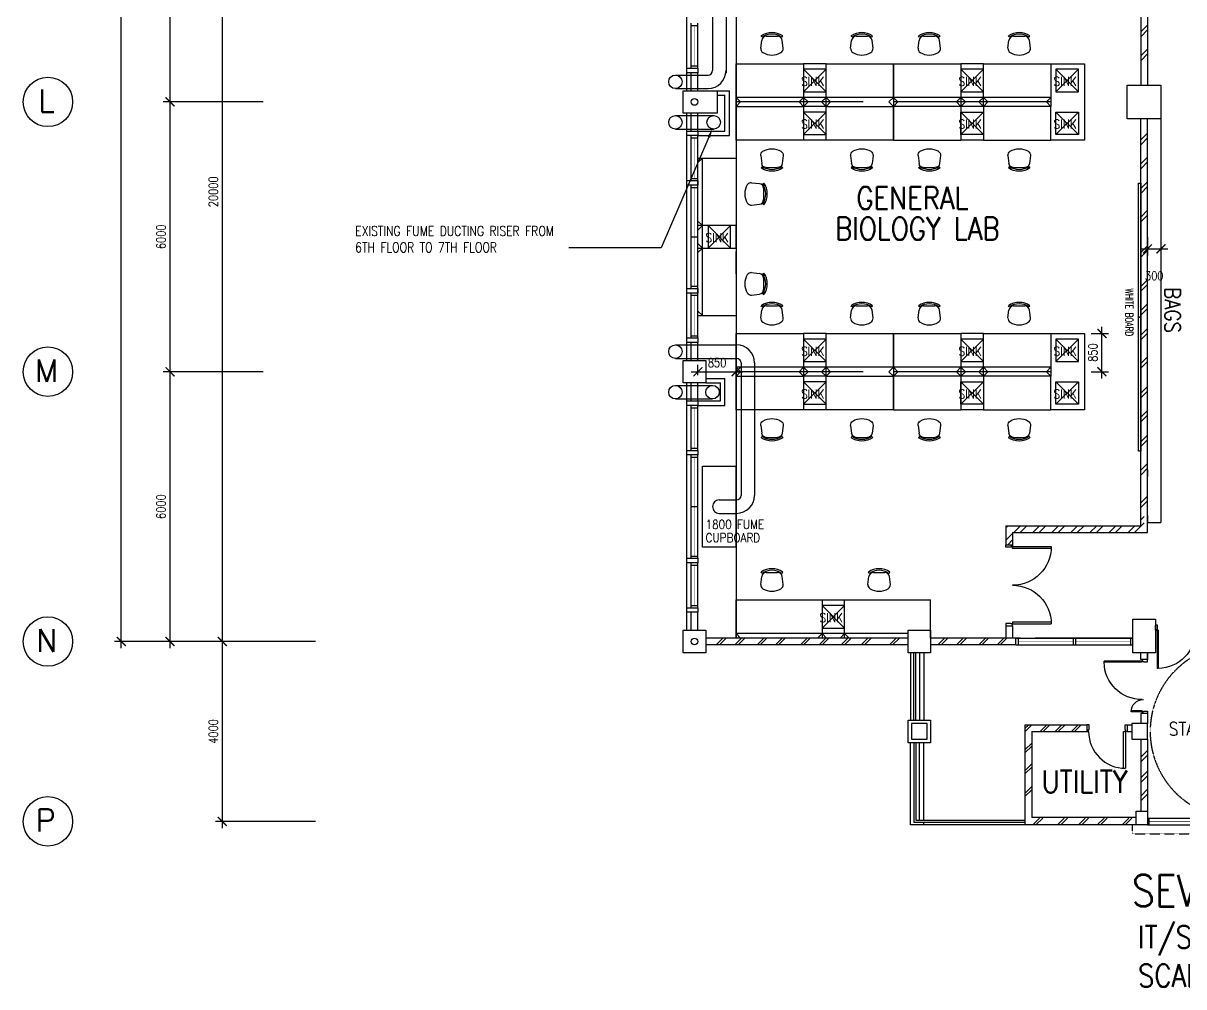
# Model space of a CAD drawing. Extents: x 2687779 to 2997471, y -863049 to -631414.
# Drawn here: x 2794089 to 2819904, y -701286 to -679858 of the extents above; entities that cross this region are included whole.
import ezdxf

# ---------------------------------------------------------------- set-up
doc = ezdxf.new("R2010")
doc.units = 0
doc.header["$LTSCALE"] = 10
doc.header["$MEASUREMENT"] = 0
doc.header["$PDMODE"] = 34
doc.linetypes.add('HIDDEN', pattern=[0.375, 0.25, -0.125])
doc.layers.get('0').update_dxf_attribs({"linetype": 'CONTINUOUS'})
doc.layers.get('DEFPOINTS').update_dxf_attribs({"linetype": 'CONTINUOUS'})
for name, color, linetype in [('BO', 7, 'CONTINUOUS'), ('COL', 3, 'CONTINUOUS'), ('DIM', 7, 'CONTINUOUS'), ('DR', 7, 'CONTINUOUS'), ('extension', 1, 'CONTINUOUS'), ('FURN', 1, 'CONTINUOUS'), ('GRID-T', 7, 'CONTINUOUS'), ('H', 1, 'CONTINUOUS'), ('hatch', 7, 'CONTINUOUS'), ('LINE', 7, 'CONTINUOUS'), ('partition', 7, 'CONTINUOUS'), ('rail', 1, 'CONTINUOUS'), ('RISERFUME', 1, 'CONTINUOUS'), ('RWDP', 145, 'CONTINUOUS'), ('stair', 7, 'CONTINUOUS'), ('T50', 3, 'CONTINUOUS'), ('WALL', 2, 'CONTINUOUS'), ('WIN', 5, 'CONTINUOUS')]:
    doc.layers.add(name, color=color, linetype=linetype)
doc.styles.add('DIMTEXT', font='romans.shx', dxfattribs={"width": 0.8, "height": 400})
doc.styles.add('ROMANS', font='romans.shx', dxfattribs={"width": 0.8, "height": 100})
doc.styles.get("Standard").update_dxf_attribs({"font": 'ROMANS.SHX'})
doc.dimstyles.new('STANDARD$0', dxfattribs={"dimscale": 0, "dimtxt": 8, "dimasz": 6, "dimexe": 1, "dimexo": 1, "dimgap": 3, "dimtad": 1, "dimdec": 0, "dimlfac": -1, "dimrnd": 1, "dimzin": 0, "dimdsep": 46, "dimtxsty": 'Standard', "dimcen": 0, "dimclrd": 5, "dimclre": 250, "dimadec": 0, "dimazin": 0, "dimtfac": 1, "dimtdec": 4, "dimtofl": 0, "dimtmove": 0, "dimatfit": 3, "dimfxl": 1, "dimtolj": 1, "dimtzin": 0, "dimarcsym": 0})

# ---------------------------------------------------------------- blocks, each defined once
blk = doc.blocks.new('_ARCHTICK')
at = {"color": 0, "linetype": 'ByBlock', "const_width": 0.15}
blk.add_lwpolyline([(-0.5, -0.5), (0.5, 0.5)], dxfattribs=at)
blk = doc.blocks.new('*D438')
at = {"layer": 'DEFPOINTS', "color": 0, "transparency": 16777216}
for p in [(2799578, -675608), (2797354, -681608), (2799578, -681608)]:
    blk.add_point(p, dxfattribs=at)
at = {"layer": 'DIM', "color": 7, "lineweight": -2, "transparency": 16777216}
for p, q in [((2797354, -675458), (2797354, -681758)), ((2799428, -675608), (2797204, -675608)), ((2799428, -681608), (2797204, -681608))]:
    blk.add_line(p, q, dxfattribs=at)
at = {"layer": 'DIM', "color": 7, "lineweight": -2, "transparency": 16777216, "xscale": 200, "yscale": 200, "zscale": 200}
for p, rotation in [((2797354, -675608), 90), ((2797354, -681608), 270)]:
    blk.add_blockref('_ARCHTICK', p, dxfattribs=dict(at, rotation=rotation))
at = {"layer": 'DIM', "color": 7, "transparency": 16777216, "insert": (2797154, -678608), "char_height": 200, "attachment_point": 5, "rotation": 90, "style": 'ROMANS'}
blk.add_mtext('\\A1;6000', dxfattribs=at)
blk = doc.blocks.new('*D439')
at = {"layer": 'DEFPOINTS', "color": 0, "transparency": 16777216}
for p in [(2799578, -681608), (2797354, -687608), (2799578, -687608)]:
    blk.add_point(p, dxfattribs=at)
at = {"layer": 'DIM', "color": 7, "lineweight": -2, "transparency": 16777216}
for p, q in [((2797354, -681458), (2797354, -687758)), ((2799428, -681608), (2797204, -681608)), ((2799428, -687608), (2797204, -687608))]:
    blk.add_line(p, q, dxfattribs=at)
at = {"layer": 'DIM', "color": 7, "lineweight": -2, "transparency": 16777216, "xscale": 200, "yscale": 200, "zscale": 200}
for p, rotation in [((2797354, -681608), 90), ((2797354, -687608), 270)]:
    blk.add_blockref('_ARCHTICK', p, dxfattribs=dict(at, rotation=rotation))
at = {"layer": 'DIM', "color": 7, "transparency": 16777216, "insert": (2797154, -684608), "char_height": 200, "attachment_point": 5, "rotation": 90, "style": 'ROMANS'}
blk.add_mtext('\\A1;6000', dxfattribs=at)
blk = doc.blocks.new('*D440')
at = {"layer": 'DEFPOINTS', "color": 0, "transparency": 16777216}
for p in [(2799578, -687608), (2797354, -693608), (2799578, -693608)]:
    blk.add_point(p, dxfattribs=at)
at = {"layer": 'DIM', "color": 7, "lineweight": -2, "transparency": 16777216}
for p, q in [((2797354, -687458), (2797354, -693758)), ((2799428, -687608), (2797204, -687608)), ((2799428, -693608), (2797204, -693608))]:
    blk.add_line(p, q, dxfattribs=at)
at = {"layer": 'DIM', "color": 7, "lineweight": -2, "transparency": 16777216, "xscale": 200, "yscale": 200, "zscale": 200}
for p, rotation in [((2797354, -687608), 90), ((2797354, -693608), 270)]:
    blk.add_blockref('_ARCHTICK', p, dxfattribs=dict(at, rotation=rotation))
at = {"layer": 'DIM', "color": 7, "transparency": 16777216, "insert": (2797154, -690608), "char_height": 200, "attachment_point": 5, "rotation": 90, "style": 'ROMANS'}
blk.add_mtext('\\A1;6000', dxfattribs=at)
blk = doc.blocks.new('*D441')
at = {"layer": 'DEFPOINTS', "color": 0, "transparency": 16777216}
for p in [(2796270, -639608), (2799333, -639608), (2799333, -693608)]:
    blk.add_point(p, dxfattribs=at)
at = {"layer": 'DIM', "color": 7, "lineweight": -2, "transparency": 16777216}
for p, q in [((2799183, -639608), (2796120, -639608)), ((2796270, -693758), (2796270, -639458)), ((2799183, -693608), (2796120, -693608))]:
    blk.add_line(p, q, dxfattribs=at)
at = {"layer": 'DIM', "color": 7, "lineweight": -2, "transparency": 16777216, "xscale": 200, "yscale": 200, "zscale": 200}
for p, rotation in [((2796270, -639608), 90), ((2796270, -693608), 270)]:
    blk.add_blockref('_ARCHTICK', p, dxfattribs=dict(at, rotation=rotation))
at = {"layer": 'DIM', "color": 7, "transparency": 16777216, "insert": (2796070, -666608), "char_height": 200, "attachment_point": 5, "rotation": 90, "style": 'ROMANS'}
blk.add_mtext('\\A1;54000', dxfattribs=at)
blk = doc.blocks.new('*D442')
at = {"layer": 'DEFPOINTS', "color": 0, "transparency": 16777216}
for p in [(2800741, -693608), (2798517, -697608), (2800741, -697608)]:
    blk.add_point(p, dxfattribs=at)
at = {"layer": 'DIM', "color": 7, "lineweight": -2, "transparency": 16777216}
for p, q in [((2800591, -693608), (2798367, -693608)), ((2798517, -693458), (2798517, -697758)), ((2800591, -697608), (2798367, -697608))]:
    blk.add_line(p, q, dxfattribs=at)
at = {"layer": 'DIM', "color": 7, "lineweight": -2, "transparency": 16777216, "xscale": 200, "yscale": 200, "zscale": 200}
for p, rotation in [((2798517, -693608), 90), ((2798517, -697608), 270)]:
    blk.add_blockref('_ARCHTICK', p, dxfattribs=dict(at, rotation=rotation))
at = {"layer": 'DIM', "color": 7, "transparency": 16777216, "insert": (2798317, -695608), "char_height": 200, "attachment_point": 5, "rotation": 90, "style": 'ROMANS'}
blk.add_mtext('\\A1;4000', dxfattribs=at)
blk = doc.blocks.new('*D444')
at = {"layer": 'DEFPOINTS', "color": 0, "transparency": 16777216}
for p in [(2800741, -673608), (2798517, -693608), (2800741, -693608)]:
    blk.add_point(p, dxfattribs=at)
at = {"layer": 'DIM', "color": 7, "lineweight": -2, "transparency": 16777216}
for p, q in [((2798517, -673458), (2798517, -693758)), ((2800591, -673608), (2798367, -673608)), ((2800591, -693608), (2798367, -693608))]:
    blk.add_line(p, q, dxfattribs=at)
at = {"layer": 'DIM', "color": 7, "lineweight": -2, "transparency": 16777216, "xscale": 200, "yscale": 200, "zscale": 200}
for p, rotation in [((2798517, -673608), 90), ((2798517, -693608), 270)]:
    blk.add_blockref('_ARCHTICK', p, dxfattribs=dict(at, rotation=rotation))
at = {"layer": 'DIM', "color": 7, "transparency": 16777216, "insert": (2798317, -683608), "char_height": 200, "attachment_point": 5, "rotation": 90, "style": 'ROMANS'}
blk.add_mtext('\\A1;20000', dxfattribs=at)
blk = doc.blocks.new('D1200')
at = {"layer": 'DR', "color": 7}
for p, q in [((37, 115), (37, 965)), ((62, 115), (62, 965)), ((1138, 115), (1138, 364)), ((1163, 115), (1163, 365)), ((0, 115), (37, 115)), ((37, 115), (37, 90)), ((62, 115), (37, 115)), ((37, 90), (50, 90)), ((50, 90), (50, 0)), ((1138, 115), (1163, 115)), ((1150, 90), (1150, 0)), ((1150, 90), (1163, 90)), ((1163, 115), (1163, 90)), ((1163, 115), (1200, 115))]:
    blk.add_line(p, q, dxfattribs=at)
blk.add_arc((1163, 90), 275, 90, 180, dxfattribs=at)
at = {"layer": 'WIN', "color": 7}
for p, q in [((62, 965), (37, 965)), ((62, 965), (62, 965)), ((50, 0), (0, 0)), ((1150, 0), (1200, 0))]:
    blk.add_line(p, q, dxfattribs=at)
blk.add_arc((50, 125), 840, 359.3227, 89.147, dxfattribs=at)
blk = doc.blocks.new('DR-1800-B')
at = {"layer": 'DR'}
for p, q in [((-50, 0), (0, 0)), ((0, 0), (0, -150)), ((-1800, 0), (-1800, -150)), ((-1750, 0), (-1800, 0)), ((-1800, -150), (-1760, -150)), ((-1760, -150), (-1760, -110)), ((-1760, -110), (-1750, -110)), ((-1760, -150), (-1760, -1010)), ((-1720, -150), (-1760, -150)), ((-1750, -110), (-1750, 0)), ((-1720, -1009), (-1720, -150)), ((-80, -1009), (-80, -150)), ((-80, -150), (-40, -150)), ((-50, -110), (-50, 0)), ((-40, -110), (-50, -110)), ((-40, -150), (-40, -110)), ((-40, -150), (-40, -1010)), ((0, -150), (-40, -150))]:
    blk.add_line(p, q, dxfattribs=at)
for centre, start, end in [((-1760, -150), 270, 0), ((-40, -150), 180.0001, 270)]:
    blk.add_arc(centre, 860, start, end, dxfattribs=at)
blk = doc.blocks.new('DR-900-B')
at = {"layer": 'DR'}
for p, q in [((0, 900), (-150, 900)), ((-150, 900), (-150, 860)), ((-150, 860), (-110, 860)), ((-110, 860), (-110, 850)), ((-110, 850), (0, 850)), ((0, 850), (0, 900)), ((-150, 40), (-970, 40)), ((-969, 80), (-150, 80)), ((-150, 80), (-150, 40)), ((-150, 40), (-110, 40)), ((-150, 0), (-150, 40)), ((0, 0), (-150, 0)), ((-110, 50), (0, 50)), ((-110, 40), (-110, 50)), ((0, 50), (0, 0))]:
    blk.add_line(p, q, dxfattribs=at)
blk.add_arc((-150, 40), 820, 90, 180, dxfattribs=at)
blk = doc.blocks.new('*D413')
at = {"layer": 'BO', "color": 7, "linetype": 'Continuous', "lineweight": -2, "transparency": 16777216}
for p, q in [((2819097, -684616), (2819097, -685026)), ((2819397, -684616), (2819397, -685026)), ((2818947, -684876), (2819547, -684876))]:
    blk.add_line(p, q, dxfattribs=at)
at = {"layer": 'DEFPOINTS', "color": 0, "linetype": 'Continuous', "transparency": 16777216}
for p in [(2819097, -684466), (2819397, -684466), (2819397, -684876)]:
    blk.add_point(p, dxfattribs=at)
at = {"layer": 'BO', "color": 7, "linetype": 'Continuous', "lineweight": -2, "transparency": 16777216, "xscale": 200, "yscale": 200, "zscale": 200, "rotation": 180}
blk.add_blockref('_ARCHTICK', (2819097, -684876), dxfattribs=at)
at = {"layer": 'BO', "color": 7, "linetype": 'Continuous', "lineweight": -2, "transparency": 16777216, "xscale": 200, "yscale": 200, "zscale": 200}
blk.add_blockref('_ARCHTICK', (2819397, -684876), dxfattribs=at)
at = {"layer": 'BO', "color": 7, "linetype": 'Continuous', "transparency": 16777216, "insert": (2819247, -685476), "char_height": 200, "attachment_point": 5, "style": 'ROMANS'}
blk.add_mtext('\\A1;300', dxfattribs=at)
blk = doc.blocks.new('CHAIR11')
at = {"layer": 'FURN', "color": 1}
for p, q in [((-676, 492), (-653, 318)), ((-176, 492), (-198, 318)), ((-647, 246), (-666, 218)), ((-300, 225), (-552, 225)), ((-205, 246), (-186, 218))]:
    blk.add_line(p, q, dxfattribs=at)
for centre, radius, start, end in [((-574, 501), 102, 121.593, 184.9697), ((-426, 260), 385, 58.407, 121.593), ((-278, 501), 102, 355.0303, 58.407), ((-552, 327), 102, 184.9697, 270), ((-300, 327), 102, 270, 355.0303), ((-426, 569), 425, 235.6197, 304.3803), ((-426, 569), 391, 235.6197, 304.3803)]:
    blk.add_arc(centre, radius, start, end, dxfattribs=at)
blk = doc.blocks.new('*D458')
at = {"layer": 'DEFPOINTS', "color": 0, "linetype": 'Continuous', "transparency": 16777216}
for p in [(2817697, -686758), (2818083, -686758), (2817697, -687608)]:
    blk.add_point(p, dxfattribs=at)
at = {"layer": 'FURN', "color": 7, "linetype": 'Continuous', "lineweight": -2, "transparency": 16777216}
for p, q in [((2818083, -687758), (2818083, -686608)), ((2817847, -686758), (2818233, -686758)), ((2817847, -687608), (2818233, -687608))]:
    blk.add_line(p, q, dxfattribs=at)
at = {"layer": 'FURN', "color": 7, "linetype": 'Continuous', "lineweight": -2, "transparency": 16777216, "xscale": 200, "yscale": 200, "zscale": 200}
for p, rotation in [((2818083, -686758), 90), ((2818083, -687608), 270)]:
    blk.add_blockref('_ARCHTICK', p, dxfattribs=dict(at, rotation=rotation))
at = {"layer": 'FURN', "color": 7, "linetype": 'Continuous', "transparency": 16777216, "insert": (2817883, -687183), "char_height": 200, "attachment_point": 5, "rotation": 90, "style": 'ROMANS'}
blk.add_mtext('\\A1;850', dxfattribs=at)
blk = doc.blocks.new('*D419')
at = {"layer": 'DEFPOINTS', "color": 0, "linetype": 'Continuous', "transparency": 16777216}
for p in [(2809947, -687608), (2809097, -687838), (2809947, -687838)]:
    blk.add_point(p, dxfattribs=at)
at = {"layer": 'FURN', "color": 7, "linetype": 'Continuous', "lineweight": -2, "transparency": 16777216}
for p, q in [((2809097, -687688), (2809097, -687458)), ((2809947, -687688), (2809947, -687458)), ((2808947, -687608), (2810097, -687608))]:
    blk.add_line(p, q, dxfattribs=at)
at = {"layer": 'FURN', "color": 7, "linetype": 'Continuous', "lineweight": -2, "transparency": 16777216, "xscale": 200, "yscale": 200, "zscale": 200, "rotation": 180}
blk.add_blockref('_ARCHTICK', (2809097, -687608), dxfattribs=at)
at = {"layer": 'FURN', "color": 7, "linetype": 'Continuous', "lineweight": -2, "transparency": 16777216, "xscale": 200, "yscale": 200, "zscale": 200}
blk.add_blockref('_ARCHTICK', (2809947, -687608), dxfattribs=at)
at = {"layer": 'FURN', "color": 7, "linetype": 'Continuous', "transparency": 16777216, "insert": (2809522, -687408), "char_height": 200, "attachment_point": 5, "style": 'ROMANS'}
blk.add_mtext('\\A1;850', dxfattribs=at)

msp = doc.modelspace()

# ---------------------------------------------------------------- hatches: boundary and pattern name
at = {"layer": 'hatch'}
h = msp.add_hatch(dxfattribs=at)
h.set_pattern_fill('ANSI32', color=1, scale=800, style=0)
h.set_pattern_definition([(45, (-136982.45, 144815.9), (-212.132034, 212.132034), []), (45, (-136841.03, 144815.9), (-212.132034, 212.132034), [])])
h.paths.add_polyline_path([(2815947, -691033.2), (2815947, -691458.2), (2816097, -691458.2), (2816097, -691183.2), (2819022, -691183.2), (2819022, -690554.1), (2818947, -690629.1), (2818947, -691033.2)])

# ---------------------------------------------------------------- linework, layer by layer
at = {"color": 9}
for p, q in [((2808847, -681358.2), (2808847, -675858.2)), ((2808847, -687358.2), (2808847, -681858.2)), ((2808847, -693358.2), (2808847, -687858.2))]:
    msp.add_line(p, q, dxfattribs=at)
at = {"color": 153}
for p, q in [((2814022, -693858.2), (2814022, -695358.2)), ((2814122, -693858.2), (2814122, -695358.2)), ((2814022, -697583.2), (2814022, -695858.2)), ((2814122, -697583.2), (2814122, -695858.2)), ((2814122, -697683.2), (2814122, -697633.2))]:
    msp.add_line(p, q, dxfattribs=at)
at = {"linetype": 'Continuous'}
msp.add_line((2818947, -697683.2), (2813829, -697683.2), dxfattribs=at)
at = {"layer": 'BO', "linetype": 'Continuous'}
for p in [(2819397, -681983.2), (2819397, -681983.2), (2819097, -690958.2), (2819097, -690958.2)]:
    msp.add_line(p, (2819397, -690958.2), dxfattribs=at)
at = {"layer": 'COL'}
for points in [[(2818647, -681233.2), (2819397, -681233.2), (2819397, -681983.2), (2818647, -681983.2)], [(2808772, -681358.2), (2809522, -681358.2), (2809522, -681858.2), (2808772, -681858.2)], [(2808772, -687358.2), (2809272, -687358.2), (2809272, -687858.2), (2808772, -687858.2)], [(2819272, -693108.2), (2819272, -693858.2), (2818772, -693858.2), (2818772, -693108.2)], [(2808772, -693358.2), (2809272, -693358.2), (2809272, -693858.2), (2808772, -693858.2)], [(2813772, -693358.2), (2814272, -693358.2), (2814272, -693858.2), (2813772, -693858.2)], [(2814197, -695433.2), (2813847, -695433.2), (2813847, -695783.2), (2814197, -695783.2)], [(2819097, -695433.2), (2818747, -695433.2), (2818747, -695783.2), (2819097, -695783.2)], [(2818847, -697383.2), (2819097, -697383.2), (2819097, -697683.2), (2818847, -697683.2)]]:
    msp.add_lwpolyline(points, close=True, dxfattribs=at)
at = {"layer": 'COL', "color": 2}
msp.add_lwpolyline([(2813772, -695358.2), (2814272, -695358.2), (2814272, -695858.2), (2813772, -695858.2)], close=True, dxfattribs=at)
at = {"layer": 'extension', "linetype": 'HIDDEN'}
for p, q in [((2818752.8, -697683.2), (2818752.8, -697883.2)), ((2818752.8, -697683.2), (2818752.8, -697883.2)), ((2818752.8, -697883.2), (2826491.2, -697883.2))]:
    msp.add_line(p, q, dxfattribs=at)
at = {"layer": 'FURN', "linetype": 'Continuous'}
for p, q in [((2809947, -675608.2), (2809947, -693533.2)), ((2809947, -681508.2), (2809947, -680758.2)), ((2809947, -680758.2), (2811447, -680758.2)), ((2809947, -681608.2), (2809947, -680758.2)), ((2809947, -681383.2), (2809947, -680883.2)), ((2809947, -681383.2), (2809947, -680883.2)), ((2811447, -680758.2), (2811447, -681608.2)), ((2811947, -680758.2), (2811447, -680758.2)), ((2811947, -680883.2), (2811447, -681383.2)), ((2811447, -680883.2), (2811947, -681383.2)), ((2811947, -680883.2), (2811447, -680883.2)), ((2811447, -680883.2), (2811447, -681383.2)), ((2811947, -681608.2), (2811947, -680758.2)), ((2811947, -680758.2), (2813447, -680758.2)), ((2811947, -681383.2), (2811947, -680883.2)), ((2813447, -681508.2), (2813447, -680758.2)), ((2813447, -680758.2), (2814947, -680758.2)), ((2813447, -680758.2), (2813447, -681708.2)), ((2813447, -681383.2), (2813447, -680883.2)), ((2814947, -680758.2), (2814947, -681708.2)), ((2815447, -680758.2), (2814947, -680758.2)), ((2815447, -680883.2), (2814947, -681383.2)), ((2814947, -680883.2), (2815447, -681383.2)), ((2815447, -680883.2), (2814947, -680883.2)), ((2814947, -680883.2), (2814947, -681383.2)), ((2815447, -681708.2), (2815447, -680758.2)), ((2815447, -680758.2), (2816947, -680758.2)), ((2815447, -681383.2), (2815447, -680883.2)), ((2816947, -680758.2), (2816947, -681708.2)), ((2816947, -680758.2), (2817697, -680758.2)), ((2817561.5, -680883.2), (2817061.5, -681383.2)), ((2817061.5, -680883.2), (2817561.5, -681383.2)), ((2817561.5, -680883.2), (2817061.5, -680883.2)), ((2817061.5, -680883.2), (2817061.5, -681383.2)), ((2817561.5, -681383.2), (2817561.5, -680883.2)), ((2817697, -680758.2), (2817697, -682458.2)), ((2811447, -681508.2), (2809947, -681508.2)), ((2809947, -681508.2), (2809947, -681708.2)), ((2810047, -681608.2), (2809947, -681508.2)), ((2811447, -681508.2), (2811347, -681608.2)), ((2811447, -681383.2), (2811947, -681383.2)), ((2811947, -681508.2), (2811447, -681508.2)), ((2811547, -681608.2), (2811447, -681508.2)), ((2811697, -681383.2), (2811947, -681383.2)), ((2811947, -681508.2), (2811847, -681608.2)), ((2813447, -681508.2), (2811947, -681508.2)), ((2812047, -681608.2), (2811947, -681508.2)), ((2813447, -681508.2), (2813347, -681608.2)), ((2814947, -681508.2), (2813447, -681508.2)), ((2813547, -681608.2), (2813447, -681508.2)), ((2814947, -681508.2), (2814847, -681608.2)), ((2814947, -681383.2), (2815447, -681383.2)), ((2815447, -681508.2), (2814947, -681508.2)), ((2815047, -681608.2), (2814947, -681508.2)), ((2815197, -681383.2), (2815447, -681383.2)), ((2815447, -681508.2), (2815347, -681608.2)), ((2816947, -681508.2), (2815447, -681508.2)), ((2815547, -681608.2), (2815447, -681508.2)), ((2816947, -681508.2), (2816847, -681608.2)), ((2817061.5, -681383.2), (2817561.5, -681383.2)), ((2817311.5, -681383.2), (2817561.5, -681383.2)), ((2809946, -681707.2), (2810047, -681608.2)), ((2812772, -681608.2), (2809947, -681608.2)), ((2809947, -682458.2), (2809947, -681608.2)), ((2809947, -682458.2), (2809947, -681708.2)), ((2809947, -681708.2), (2811447, -681708.2)), ((2811347, -681608.2), (2811446, -681707.2)), ((2811446, -681707.2), (2811547, -681608.2)), ((2811447, -681608.2), (2811447, -682458.2)), ((2811947, -681708.2), (2811447, -681708.2)), ((2811847, -681608.2), (2811946, -681707.2)), ((2811946, -681707.2), (2812047, -681608.2)), ((2811947, -682458.2), (2811947, -681608.2)), ((2811947, -681708.2), (2813447, -681708.2)), ((2813347, -681608.2), (2813446, -681707.2)), ((2813446, -681707.2), (2813547, -681608.2)), ((2816947, -681608.2), (2813447, -681608.2)), ((2814947, -681708.2), (2813447, -681708.2)), ((2813447, -681708.2), (2813447, -682458.2)), ((2814947, -681708.2), (2813447, -681708.2)), ((2813447, -682458.2), (2813447, -681708.2)), ((2814847, -681608.2), (2814946, -681707.2)), ((2814946, -681707.2), (2815047, -681608.2)), ((2816947, -681708.2), (2814947, -681708.2)), ((2815447, -681708.2), (2814947, -681708.2)), ((2814947, -681708.2), (2814947, -682458.2)), ((2815347, -681608.2), (2815446, -681707.2)), ((2815446, -681707.2), (2815547, -681608.2)), ((2816947, -681708.2), (2815447, -681708.2)), ((2815447, -681708.2), (2815447, -682458.2)), ((2816847, -681608.2), (2816947, -681708.2)), ((2816947, -682458.2), (2816947, -681708.2)), ((2811947, -681833.2), (2811447, -682333.2)), ((2811447, -681833.2), (2811947, -682333.2)), ((2811947, -681833.2), (2811447, -681833.2)), ((2811447, -681833.2), (2811447, -682333.2)), ((2811947, -682333.2), (2811947, -681833.2)), ((2813447, -681833.2), (2813447, -682333.2)), ((2813447, -682333.2), (2813447, -681833.2)), ((2815447, -682333.2), (2814947, -681833.2)), ((2814947, -682333.2), (2815447, -681833.2)), ((2814947, -682333.2), (2814947, -681833.2)), ((2814947, -681833.2), (2815447, -681833.2)), ((2815197, -681833.2), (2815447, -681833.2)), ((2815447, -681833.2), (2815447, -682333.2)), ((2817561.5, -682333.2), (2817061.5, -681833.2)), ((2817061.5, -682333.2), (2817561.5, -681833.2)), ((2817061.5, -682333.2), (2817061.5, -681833.2)), ((2817061.5, -681833.2), (2817561.5, -681833.2)), ((2817311.5, -681833.2), (2817561.5, -681833.2)), ((2817561.5, -681833.2), (2817561.5, -682333.2)), ((2811447, -682458.2), (2809947, -682458.2)), ((2811447, -682333.2), (2811947, -682333.2)), ((2811947, -682458.2), (2811447, -682458.2)), ((2811697, -682333.2), (2811947, -682333.2)), ((2813447, -682458.2), (2811947, -682458.2)), ((2813447, -682458.2), (2814947, -682458.2)), ((2815447, -682333.2), (2814947, -682333.2)), ((2815447, -682458.2), (2814947, -682458.2)), ((2815447, -682458.2), (2816947, -682458.2)), ((2817697, -682458.2), (2816947, -682458.2)), ((2817561.5, -682333.2), (2817061.5, -682333.2)), ((2809097, -686358.2), (2809097, -682858.2)), ((2809097, -682858.2), (2809947, -682858.2)), ((2809097, -682958.2), (2809197, -682858.2)), ((2809197, -684358.2), (2809197, -682858.2)), ((2809947, -682858.2), (2809947, -684358.2)), ((2809197, -684358.2), (2809097, -684258.2)), ((2809947, -684358.2), (2809097, -684358.2)), ((2809097, -684458.2), (2809197, -684358.2)), ((2809197, -684858.2), (2809197, -684358.2)), ((2809822, -684858.2), (2809322, -684358.2)), ((2809822, -684358.2), (2809322, -684858.2)), ((2809822, -684358.2), (2809322, -684358.2)), ((2809322, -684358.2), (2809322, -684858.2)), ((2809822, -684858.2), (2809822, -684358.2)), ((2809947, -684858.2), (2809947, -684358.2)), ((2809322, -684608.2), (2809322, -684858.2)), ((2809197, -684858.2), (2809097, -684758.2)), ((2809097, -684858.2), (2809947, -684858.2)), ((2809097, -684958.2), (2809197, -684858.2)), ((2809197, -686358.2), (2809197, -684858.2)), ((2809322, -684858.2), (2809822, -684858.2)), ((2809947, -684858.2), (2809947, -686358.2)), ((2809947, -684858.2), (2809947, -686358.2)), ((2809947, -685433.3), (2809947, -684933.3)), ((2809947, -685433.3), (2809947, -684933.3)), ((2809197, -686358.2), (2809097, -686258.2)), ((2809097, -686358.2), (2809947, -686358.2)), ((2809322, -686358.2), (2809822, -686358.2)), ((2809947, -687508.2), (2809947, -686758.2)), ((2809947, -686758.2), (2811447, -686758.2)), ((2809947, -687608.2), (2809947, -686758.2)), ((2811447, -686758.2), (2811447, -687608.2)), ((2811947, -686758.2), (2811447, -686758.2)), ((2811947, -686883.2), (2811447, -687383.2)), ((2811447, -686883.2), (2811947, -687383.2)), ((2811947, -686883.2), (2811447, -686883.2)), ((2811447, -686883.2), (2811447, -687383.2)), ((2811947, -687608.2), (2811947, -686758.2)), ((2811947, -686758.2), (2813447, -686758.2)), ((2811947, -687383.2), (2811947, -686883.2)), ((2813447, -687508.2), (2813447, -686758.2)), ((2813447, -686758.2), (2814947, -686758.2)), ((2813447, -686758.2), (2813447, -687708.2)), ((2813447, -687383.2), (2813447, -686883.2)), ((2814947, -686758.2), (2814947, -687708.2)), ((2815447, -686758.2), (2814947, -686758.2)), ((2815447, -686883.2), (2814947, -687383.2)), ((2814947, -686883.2), (2815447, -687383.2)), ((2815447, -686883.2), (2814947, -686883.2)), ((2814947, -686883.2), (2814947, -687383.2)), ((2815447, -687708.2), (2815447, -686758.2)), ((2815447, -686758.2), (2816947, -686758.2)), ((2815447, -687383.2), (2815447, -686883.2)), ((2816947, -686758.2), (2816947, -687708.2)), ((2816947, -686758.2), (2817697, -686758.2)), ((2817561.5, -686883.2), (2817061.5, -687383.2)), ((2817061.5, -686883.2), (2817561.5, -687383.2)), ((2817561.5, -686883.2), (2817061.5, -686883.2)), ((2817061.5, -686883.2), (2817061.5, -687383.2)), ((2817561.5, -687383.2), (2817561.5, -686883.2)), ((2817697, -686758.2), (2817697, -688458.2)), ((2811447, -687383.2), (2811947, -687383.2)), ((2811697, -687383.2), (2811947, -687383.2)), ((2814947, -687383.2), (2815447, -687383.2)), ((2815197, -687383.2), (2815447, -687383.2)), ((2817061.5, -687383.2), (2817561.5, -687383.2)), ((2817311.5, -687383.2), (2817561.5, -687383.2)), ((2809946, -687707.2), (2810047, -687608.2)), ((2811447, -687508.2), (2809947, -687508.2)), ((2809947, -687508.2), (2809947, -687708.2)), ((2810047, -687608.2), (2809947, -687508.2)), ((2812772, -687608.2), (2809947, -687608.2)), ((2809947, -688458.2), (2809947, -687608.2)), ((2809947, -688458.2), (2809947, -687708.2)), ((2809947, -687708.2), (2811447, -687708.2)), ((2811447, -687508.2), (2811347, -687608.2)), ((2811347, -687608.2), (2811446, -687707.2)), ((2811446, -687707.2), (2811547, -687608.2)), ((2811947, -687508.2), (2811447, -687508.2)), ((2811547, -687608.2), (2811447, -687508.2)), ((2811447, -687608.2), (2811447, -688458.2)), ((2811947, -687708.2), (2811447, -687708.2)), ((2811947, -687508.2), (2811847, -687608.2)), ((2811847, -687608.2), (2811946, -687707.2)), ((2811946, -687707.2), (2812047, -687608.2)), ((2813447, -687508.2), (2811947, -687508.2)), ((2812047, -687608.2), (2811947, -687508.2)), ((2811947, -688458.2), (2811947, -687608.2)), ((2811947, -687708.2), (2813447, -687708.2)), ((2813447, -687508.2), (2813347, -687608.2)), ((2813347, -687608.2), (2813446, -687707.2)), ((2813446, -687707.2), (2813547, -687608.2)), ((2814947, -687508.2), (2813447, -687508.2)), ((2813547, -687608.2), (2813447, -687508.2)), ((2816947, -687608.2), (2813447, -687608.2)), ((2814947, -687708.2), (2813447, -687708.2)), ((2813447, -687708.2), (2813447, -688458.2)), ((2814947, -687708.2), (2813447, -687708.2)), ((2813447, -688458.2), (2813447, -687708.2)), ((2814947, -687508.2), (2814847, -687608.2)), ((2814847, -687608.2), (2814946, -687707.2)), ((2814946, -687707.2), (2815047, -687608.2)), ((2815447, -687508.2), (2814947, -687508.2)), ((2815047, -687608.2), (2814947, -687508.2)), ((2816947, -687708.2), (2814947, -687708.2)), ((2815447, -687708.2), (2814947, -687708.2)), ((2814947, -687708.2), (2814947, -688458.2)), ((2815447, -687508.2), (2815347, -687608.2)), ((2815347, -687608.2), (2815446, -687707.2)), ((2815446, -687707.2), (2815547, -687608.2)), ((2816947, -687508.2), (2815447, -687508.2)), ((2815547, -687608.2), (2815447, -687508.2)), ((2816947, -687708.2), (2815447, -687708.2)), ((2815447, -687708.2), (2815447, -688458.2)), ((2816947, -687508.2), (2816847, -687608.2)), ((2816847, -687608.2), (2816947, -687708.2)), ((2816947, -688458.2), (2816947, -687708.2)), ((2809947, -688333.2), (2809947, -687833.2)), ((2809947, -688333.2), (2809947, -687833.2)), ((2811947, -687833.2), (2811447, -688333.2)), ((2811447, -687833.2), (2811947, -688333.2)), ((2811947, -687833.2), (2811447, -687833.2)), ((2811447, -687833.2), (2811447, -688333.2)), ((2811947, -688333.2), (2811947, -687833.2)), ((2813447, -687833.2), (2813447, -688333.2)), ((2813447, -688333.2), (2813447, -687833.2)), ((2815447, -688333.2), (2814947, -687833.2)), ((2814947, -688333.2), (2815447, -687833.2)), ((2814947, -688333.2), (2814947, -687833.2)), ((2814947, -687833.2), (2815447, -687833.2)), ((2815197, -687833.2), (2815447, -687833.2)), ((2815447, -687833.2), (2815447, -688333.2)), ((2817561.5, -688333.2), (2817061.5, -687833.2)), ((2817061.5, -688333.2), (2817561.5, -687833.2)), ((2817061.5, -688333.2), (2817061.5, -687833.2)), ((2817061.5, -687833.2), (2817561.5, -687833.2)), ((2817311.5, -687833.2), (2817561.5, -687833.2)), ((2817561.5, -687833.2), (2817561.5, -688333.2)), ((2811447, -688458.2), (2809947, -688458.2)), ((2811447, -688333.2), (2811947, -688333.2)), ((2811947, -688458.2), (2811447, -688458.2)), ((2811697, -688333.2), (2811947, -688333.2)), ((2813447, -688458.2), (2811947, -688458.2)), ((2813447, -688458.2), (2814947, -688458.2)), ((2815447, -688333.2), (2814947, -688333.2)), ((2815447, -688458.2), (2814947, -688458.2)), ((2815447, -688458.2), (2816947, -688458.2)), ((2817697, -688458.2), (2816947, -688458.2)), ((2817561.5, -688333.2), (2817061.5, -688333.2)), ((2809947, -690108.2), (2809947, -691608.2)), ((2809947, -690858.2), (2809947, -692358.2)), ((2809947, -693433.2), (2809947, -692683.2)), ((2809947, -692683.2), (2814272, -692683.2)), ((2809947, -693533.2), (2809947, -692683.2)), ((2809947, -693308.2), (2809947, -692808.2)), ((2809947, -693308.2), (2809947, -692808.2)), ((2811859.5, -692683.2), (2811859.5, -693533.2)), ((2812359.5, -692808.2), (2811859.5, -693308.2)), ((2811859.5, -692808.2), (2812359.5, -693308.2)), ((2812359.5, -692808.2), (2811859.5, -692808.2)), ((2811859.5, -692808.2), (2811859.5, -693308.2)), ((2812359.5, -693533.2), (2812359.5, -692683.2)), ((2812359.5, -693308.2), (2812359.5, -692808.2)), ((2814272, -693533.2), (2814272, -692683.2)), ((2814272, -693433.2), (2814272, -692683.2)), ((2814272, -693533.2), (2814272, -692683.2)), ((2814272, -693308.2), (2814272, -692808.2)), ((2814272, -693308.2), (2814272, -692808.2)), ((2811859.5, -693308.2), (2812359.5, -693308.2)), ((2812109.5, -693308.2), (2812359.5, -693308.2)), ((2811859.5, -693433.2), (2809947, -693433.2)), ((2810047, -693533.2), (2809947, -693433.2)), ((2812772, -693533.2), (2809947, -693533.2)), ((2811859.5, -693433.2), (2811759.5, -693533.2)), ((2812359.5, -693433.2), (2811859.5, -693433.2)), ((2811959.5, -693533.2), (2811859.5, -693433.2)), ((2812359.5, -693433.2), (2812259.5, -693533.2)), ((2813772, -693433.2), (2812359.5, -693433.2)), ((2812459.5, -693533.2), (2812359.5, -693433.2)), ((2816272, -693533.2), (2814272, -693533.2))]:
    msp.add_line(p, q, dxfattribs=at)
at = {"layer": 'FURN', "color": 10, "linetype": 'Continuous'}
for p, q in [((2809947, -687383.2), (2809947, -686883.2)), ((2809947, -687383.2), (2809947, -686883.2)), ((2808596.7, -687011.1), (2809956, -687011.1)), ((2808596.7, -687311.1), (2809956, -687311.1)), ((2810056, -687411.1), (2810056, -690358.2)), ((2810356, -687411.1), (2810356, -690358.2)), ((2808596.7, -687912.1), (2809422, -687912.1)), ((2808596.7, -688212.1), (2809422, -688212.1)), ((2809197, -691508.2), (2809197, -689708.2)), ((2809197, -689708.2), (2809947, -689708.2)), ((2809947, -691508), (2809947, -689708.2)), ((2809947, -690858.2), (2809947, -690358.2)), ((2809947, -691508), (2809197, -691508.2))]:
    msp.add_line(p, q, dxfattribs=at)
at = {"layer": 'FURN'}
for points in [[(2818897, -683412.7), (2818947, -683412.7), (2818947, -686395.7), (2818897, -686395.7)], [(2818897, -686395.7), (2818947, -686395.7), (2818947, -689378.7), (2818897, -689378.7)]]:
    msp.add_lwpolyline(points, close=True, dxfattribs=at)
at = {"layer": 'FURN', "color": 10, "linetype": 'Continuous'}
for centre in [(2808596.7, -687161.1), (2808596.7, -688062.1), (2809422, -688062.1)]:
    msp.add_circle(centre, 150, dxfattribs=at)
at = {"layer": 'GRID-T', "color": 7}
for centre in [(2794639, -681608.2), (2794639, -687608.2), (2794639, -693608.2), (2794639, -697608.2)]:
    msp.add_circle(centre, 550, dxfattribs=at)
at = {"layer": 'H'}
for p, q in [((2809654.4, -693533.2), (2809504.4, -693683.2)), ((2809725.1, -693533.2), (2809575.1, -693683.2)), ((2810069.2, -693533.2), (2809919.2, -693683.2)), ((2810139.9, -693533.2), (2809989.9, -693683.2)), ((2810562.1, -693533.2), (2810412.1, -693683.2)), ((2810632.8, -693533.2), (2810482.8, -693683.2)), ((2810970.1, -693533.2), (2810820.1, -693683.2)), ((2811040.8, -693533.2), (2810890.8, -693683.2)), ((2811525.4, -693533.2), (2811375.4, -693683.2)), ((2811596.1, -693533.2), (2811446.1, -693683.2)), ((2811940.2, -693533.2), (2811790.2, -693683.2)), ((2812010.9, -693533.2), (2811860.9, -693683.2)), ((2812433.1, -693533.2), (2812283.1, -693683.2)), ((2812503.8, -693533.2), (2812353.8, -693683.2)), ((2812877.9, -693533.2), (2812727.9, -693683.2)), ((2812948.6, -693533.2), (2812798.6, -693683.2)), ((2813507.1, -693533.2), (2813357.1, -693683.2)), ((2813577.8, -693533.2), (2813427.8, -693683.2)), ((2814585.4, -693533.2), (2814435.4, -693683.2)), ((2814656.1, -693533.2), (2814506.1, -693683.2)), ((2815000.2, -693533.2), (2814850.2, -693683.2)), ((2815070.9, -693533.2), (2814920.9, -693683.2)), ((2815493.1, -693533.2), (2815343.1, -693683.2)), ((2815563.8, -693533.2), (2815413.8, -693683.2)), ((2815901.1, -693533.2), (2815751.1, -693683.2)), ((2815971.8, -693533.2), (2815821.8, -693683.2)), ((2816456.2, -695458.2), (2816372, -695542.4)), ((2816527, -695458.2), (2816377, -695608.2)), ((2816857.1, -695458.2), (2816707.1, -695608.2)), ((2816927.8, -695458.2), (2816777.8, -695608.2)), ((2817192.2, -695458.2), (2817042.2, -695608.2)), ((2817263, -695458.2), (2817113, -695608.2)), ((2817553.7, -695458.2), (2817403.7, -695608.2)), ((2817624.4, -695458.2), (2817474.4, -695608.2)), ((2816522, -695865.5), (2816372, -696015.5)), ((2816522, -695936.2), (2816372, -696086.2)), ((2816522, -696331.8), (2816372, -696481.8)), ((2816522, -696402.5), (2816372, -696552.5)), ((2816522, -696834.5), (2816372, -696984.5)), ((2816522, -696905.2), (2816372, -697055.2)), ((2816694.9, -697533.2), (2816544.9, -697683.2)), ((2816765.6, -697533.2), (2816615.6, -697683.2)), ((2817245.2, -697533.2), (2817095.2, -697683.2)), ((2817316, -697533.2), (2817166, -697683.2)), ((2817713.2, -697533.2), (2817563.2, -697683.2)), ((2817784, -697533.2), (2817634, -697683.2)), ((2818129.9, -697533.2), (2817979.9, -697683.2)), ((2818200.6, -697533.2), (2818050.6, -697683.2)), ((2818680.2, -697533.2), (2818530.2, -697683.2)), ((2818751, -697533.2), (2818601, -697683.2))]:
    msp.add_line(p, q, dxfattribs=at)
at = {"layer": 'hatch', "color": 1}
for p, q in [((2818947, -680052.8), (2819097, -679902.8)), ((2818947, -680158.9), (2819097, -680008.9)), ((2818947, -680586.5), (2819097, -680436.5)), ((2818947, -680692.6), (2819097, -680542.6)), ((2818947, -682453.3), (2819097, -682303.3)), ((2818947, -682559.4), (2819097, -682409.4)), ((2818947, -682987.1), (2819097, -682837.1)), ((2818947, -683093.1), (2819097, -682943.1)), ((2818947, -683535.5), (2819097, -683385.5)), ((2818947, -683641.6), (2819097, -683491.6)), ((2818947, -684167.6), (2819097, -684017.6)), ((2818947, -684273.7), (2819097, -684123.7)), ((2818947, -684956), (2819097, -684806)), ((2818947, -685062), (2819097, -684912)), ((2818947, -685711.8), (2819097, -685561.8)), ((2818947, -685817.9), (2819097, -685667.9)), ((2818947, -686245.5), (2819097, -686095.5)), ((2818947, -686351.6), (2819097, -686201.6)), ((2818947, -686794), (2819097, -686644)), ((2818947, -686900.1), (2819097, -686750.1)), ((2818947, -687426.1), (2819097, -687276.1)), ((2818947, -687532.1), (2819097, -687382.1)), ((2818947, -688084.8), (2819097, -687934.8)), ((2818947, -688190.9), (2819097, -688040.9)), ((2818947, -688618.5), (2819097, -688468.5)), ((2818947, -688724.6), (2819097, -688574.6)), ((2818947, -689167), (2819097, -689017)), ((2818947, -689273.1), (2819097, -689123.1)), ((2818947, -689799.1), (2819097, -689649.1)), ((2818947, -689905.1), (2819097, -689755.1)), ((2818947, -690523.1), (2819097, -690373.1)), ((2818947, -690629.1), (2819097, -690479.1)), ((2818947, -696178.2), (2819097, -696028.2)), ((2818947, -696284.3), (2819097, -696134.3)), ((2818947, -696638.6), (2819097, -696488.6)), ((2818947, -696744.7), (2819097, -696594.7)), ((2818947, -697044.2), (2819097, -696894.2)), ((2818947, -697150.3), (2819097, -697000.3))]:
    msp.add_line(p, q, dxfattribs=at)
at = {"layer": 'LINE', "linetype": 'Continuous'}
for p, q in [((2813829, -693858.2, 0), (2813829, -695358.2)), ((2813829, -697683.2, 0), (2813829, -695858.2, 0))]:
    msp.add_line(p, q, dxfattribs=at)
at = {"layer": 'partition', "linetype": 'Continuous'}
msp.add_line((2816172, -693683.2), (2816172, -693533.2), dxfattribs=at)
at = {"layer": 'rail', "color": 191}
for p, q in [((2813897, -695358.2), (2813897, -693858.2)), ((2813947, -695358.2), (2813947, -693858.2)), ((2813897, -695858.2), (2813897, -697633.2)), ((2813947, -695858.2), (2813947, -697583.2)), ((2816372, -697633.2), (2813897, -697633.2)), ((2813947, -697583.2), (2816372, -697583.2))]:
    msp.add_line(p, q, dxfattribs=at)
at = {"layer": 'RISERFUME', "color": 10, "linetype": 'Continuous'}
for p, q in [((2809422, -678681.1), (2809422, -680911.1)), ((2809722, -678681.1), (2809722, -680966.1)), ((2808596.7, -681912.1), (2809447.4, -681912.1)), ((2808596.7, -682212.1), (2809447.4, -682212.1)), ((2809572, -690458.2), (2809956, -690458.2)), ((2809572, -690758.2), (2809956, -690758.2))]:
    msp.add_line(p, q, dxfattribs=at)
at = {"layer": 'RISERFUME', "color": 10, "linetype": 'Continuous', "ltscale": 100}
for p, q in [((2808596.7, -681011.1), (2809322, -681011.1)), ((2808596.7, -681311.1), (2809322, -681311.1))]:
    msp.add_line(p, q, dxfattribs=at)
at = {"layer": 'RISERFUME', "linetype": 'Continuous', "ltscale": 100}
for p, q in [((2809522, -681358.2), (2809797, -681358.2)), ((2809522, -681458.2), (2809697, -681458.2)), ((2809097, -682258.2), (2809697, -682258.2)), ((2809097, -682358.2), (2809797, -682358.2)), ((2809272, -687758.2), (2809697, -687758.2)), ((2809272, -687858.2), (2809597, -687858.1)), ((2809597, -688258.2), (2809597, -687858.1)), ((2809697, -688358.2), (2809697, -687758.2)), ((2809097, -688258.2), (2809597, -688258.2)), ((2809097, -688358.2), (2809697, -688358.2))]:
    msp.add_line(p, q, dxfattribs=at)
at = {"layer": 'RISERFUME', "linetype": 'Continuous'}
for p, q in [((2809697, -682258.2), (2809697, -681458.2)), ((2809797, -682358.2), (2809797, -681358.2))]:
    msp.add_line(p, q, dxfattribs=at)
at = {"layer": 'RISERFUME', "color": 7, "linetype": 'Continuous'}
for p, q in [((2809339.9, -682393), (2808277, -684851)), ((2808277, -684851), (2806223, -684851))]:
    msp.add_line(p, q, dxfattribs=at)
at = {"layer": 'RISERFUME', "color": 10, "linetype": 'Continuous', "ltscale": 100}
msp.add_circle((2808596.7, -681161.1), 150, dxfattribs=at)
at = {"layer": 'RISERFUME', "color": 10, "linetype": 'Continuous'}
for centre in [(2808596.7, -682062.1), (2809447.4, -682062.1)]:
    msp.add_circle(centre, 150, dxfattribs=at)
for centre, radius, start, end in [((2809322, -680911.1), 100, 270, 0), ((2809322, -680911.1), 400, 270, 0), ((2809956, -687411.1), 400, 0, 90), ((2809956, -687411.1), 100, 0, 90), ((2809572, -690608.2), 150, 90, 270), ((2809956, -690358.2), 100, 270, 0)]:
    msp.add_arc(centre, radius, start, end, dxfattribs=at)
at = {"layer": 'RISERFUME', "linetype": 'Continuous'}
msp.add_arc((2809956, -690358.2), 400, 270, 0, dxfattribs=at)
at = {"layer": 'RISERFUME', "color": 7, "linetype": 'Continuous'}
msp.add_solid([(2809309.3, -682379.8), (2809370.5, -682406.2), (2809419.2, -682209.4)], dxfattribs=at)
at = {"layer": 'RWDP', "color": 142, "linetype": 'Continuous'}
for centre in [(2809022, -681608.2), (2809022, -693608.2)]:
    msp.add_circle(centre, 75, dxfattribs=at)
at = {"layer": 'stair', "color": 1, "linetype": 'HIDDEN'}
msp.add_arc((2821081.2, -695608.2), 1925, 90, 270, dxfattribs=at)
at = {"layer": 'WALL'}
for p, q in [((2818947, -675833.2), (2818947, -681233.2)), ((2819097, -675683.2), (2819097, -681233.2)), ((2808947, -681358.2), (2808947, -680958.2)), ((2809097, -681358.2), (2809097, -680958.2)), ((2808947, -682258.2), (2808947, -681858.2)), ((2809097, -682258.2), (2809097, -681858.2)), ((2818947, -691033.2), (2818947, -681983.2)), ((2819097, -691183.2), (2819097, -681983.2)), ((2808947, -687358.2), (2808947, -686958.2)), ((2809097, -687358.2), (2809097, -686958.2)), ((2808947, -688258.2), (2808947, -687858.2)), ((2809097, -688258.2), (2809097, -687858.2)), ((2819097, -689791.6), (2819097, -689941.6)), ((2819097, -689791.6), (2819097, -689941.6)), ((2819097, -690808.2), (2819097, -690958.2)), ((2815947, -691033.2), (2815947, -691458.2)), ((2815947, -691033.2), (2818947, -691033.2)), ((2816097, -691183.2), (2816097, -691458.2)), ((2816097, -691183.2), (2819097, -691183.2)), ((2808947, -693358.2), (2808947, -692958.2)), ((2809097, -693358.2), (2809097, -692958.2)), ((2815947, -693258.2), (2815947, -693533.2)), ((2816097, -693258.2), (2816097, -693533.2)), ((2819272, -693358.2), (2819272, -693243.2)), ((2813772, -693533.2), (2809272, -693533.2)), ((2816172, -693533.2), (2814272, -693533.2)), ((2818772, -693533.2), (2816597, -693533.2)), ((2813772, -693683.2), (2809272, -693683.2)), ((2816172, -693683.2), (2814272, -693683.2)), ((2818947, -694008.2), (2818947, -693858.2)), ((2818947, -694008.2), (2818947, -693858.2)), ((2819097, -693858.2), (2819097, -694008.2)), ((2819097, -694008.2), (2819097, -693858.2)), ((2819097, -693858.2), (2819097, -694008.2)), ((2819097, -694008.2), (2819097, -693858.2)), ((2819097, -694008.2), (2818947, -694008.2)), ((2819097, -694008.2), (2818947, -694008.2)), ((2816372, -695458.2), (2816372, -697683.2)), ((2816372, -695458.2), (2817747, -695458.2)), ((2818647, -695458.2), (2818747, -695458.2)), ((2818947, -695208.2), (2818947, -695436.1)), ((2819097, -695208.2), (2818947, -695208.2)), ((2819097, -695208.2), (2819097, -695436.1)), ((2816522, -695608.2), (2816522, -697523.2)), ((2816522, -695608.2), (2817747, -695608.2)), ((2818647, -695608.2), (2818747, -695608.2)), ((2818947, -695783.2), (2818947, -697383.2)), ((2819097, -695783.2), (2819097, -697383.2)), ((2818847, -697523.2), (2816522, -697523.2)), ((2818847, -697683.2), (2816372, -697683.2)), ((2819097, -697683.2), (2818947, -697683.2))]:
    msp.add_line(p, q, dxfattribs=at)
for points in [[(2808847, -680858.2), (2809097, -680858.2), (2809097, -680958.2), (2808847, -680958.2)], [(2808847, -682258.2), (2809097, -682258.2), (2809097, -682358.2), (2808847, -682358.2)], [(2808847, -683358.2), (2809097, -683358.2), (2809097, -683458.2), (2808847, -683458.2)], [(2808847, -685758.2), (2809097, -685758.2), (2809097, -685858.2), (2808847, -685858.2)], [(2808847, -686858.2), (2809097, -686858.2), (2809097, -686958.2), (2808847, -686958.2)], [(2808847, -688258.2), (2809097, -688258.2), (2809097, -688358.2), (2808847, -688358.2)], [(2808847, -689358.2), (2809097, -689358.2), (2809097, -689458.2), (2808847, -689458.2)], [(2808847, -691758.2), (2809097, -691758.2), (2809097, -691858.2), (2808847, -691858.2)], [(2808847, -692858.2), (2809097, -692858.2), (2809097, -692958.2), (2808847, -692958.2)]]:
    msp.add_lwpolyline(points, close=True, dxfattribs=at)
at = {"layer": 'WIN'}
for p, q in [((2808947, -680858.2), (2808947, -679858.2)), ((2808947, -679908.2), (2809097, -679908.2)), ((2809097, -680858.2), (2809097, -679858.2)), ((2808947, -680808.2), (2809097, -680808.2)), ((2808947, -683358.2), (2808947, -682358.2)), ((2808947, -682408.2), (2809097, -682408.2)), ((2809097, -683358.2), (2809097, -682358.2)), ((2808947, -683308.2), (2809097, -683308.2)), ((2808947, -685758.2), (2808947, -683458.2)), ((2808947, -683508.2), (2809097, -683508.2)), ((2809097, -685758.2), (2809097, -683458.2)), ((2808947, -684608.2), (2809097, -684608.2)), ((2808947, -685708.2), (2809097, -685708.2)), ((2808947, -686858.2), (2808947, -685858.2)), ((2808947, -685908.2), (2809097, -685908.2)), ((2809097, -686858.2), (2809097, -685858.2)), ((2808947, -686808.2), (2809097, -686808.2)), ((2808947, -689358.2), (2808947, -688358.2)), ((2808947, -688408.2), (2809097, -688408.2)), ((2809097, -689358.2), (2809097, -688358.2)), ((2808947, -689308.2), (2809097, -689308.2)), ((2808947, -691758.2), (2808947, -689458.2)), ((2808947, -689508.2), (2809097, -689508.2)), ((2809097, -691758.2), (2809097, -689458.2)), ((2808947, -690608.2), (2809097, -690608.2)), ((2808947, -691708.2), (2809097, -691708.2)), ((2808947, -692858.2), (2808947, -691858.2)), ((2808947, -691908.2), (2809097, -691908.2)), ((2809097, -692858.2), (2809097, -691858.2)), ((2808947, -692808.2), (2809097, -692808.2)), ((2816172, -693533.2), (2818772, -693533.2)), ((2816222, -693533.2), (2816222, -693683.2)), ((2817447, -693533.2), (2817447, -693683.2)), ((2817497, -693533.2), (2817497, -693683.2)), ((2818722, -693533.2), (2818722, -693683.2)), ((2816172, -693683.2), (2818772, -693683.2)), ((2819097, -697533.2), (2820597, -697533.2)), ((2819097, -697683.2), (2820597, -697683.2)), ((2819135, -697683.2), (2819135, -697533.2))]:
    msp.add_line(p, q, dxfattribs=at)
at = {"layer": 'WIN', "const_width": 10, "flags": 128}
for points in [[(2809022, -679908.2), (2809022, -680808.2)], [(2809022, -683308.2), (2809022, -682408.2)], [(2809022, -685708.2), (2809022, -683508.2)], [(2809022, -685908.2), (2809022, -686808.2)], [(2809022, -689308.2), (2809022, -688408.2)], [(2809022, -691708.2), (2809022, -689508.2)], [(2809022, -691908.2), (2809022, -692808.2)], [(2816222, -693608.2), (2817447, -693608.2)], [(2817497, -693608.2), (2818722, -693608.2)], [(2819135, -697608.2), (2820559, -697608.2)]]:
    msp.add_lwpolyline(points, dxfattribs=at)

# ---------------------------------------------------------------- block references
at = {"linetype": 'Continuous'}
for p, rotation in [((2810317.1, -679921.5), 180), ((2812317.1, -679921.5), 180), ((2813817.1, -679921.5), 180), ((2815817.1, -679921.5), 180), ((2810783.7, -683228.2), 90), ((2810783.7, -685228.2), 90), ((2810317.1, -685921.5), 180), ((2812317.1, -685921.5), 180), ((2813817.1, -685921.5), 180), ((2815817.1, -685921.5), 180), ((2810317.1, -691846.5), 180), ((2812702.1, -691846.5), 180)]:
    msp.add_blockref('CHAIR11', p, dxfattribs=dict(at, rotation=rotation))
at = {"linetype": 'Continuous', "xscale": -1}
for p in [(2810317.1, -683294.8), (2812317.1, -683294.8), (2813817.1, -683294.8), (2815817.1, -683294.8), (2810317.1, -689294.8), (2812317.1, -689294.8), (2813817.1, -689294.8), (2815817.1, -689294.8)]:
    msp.add_blockref('CHAIR11', p, dxfattribs=at)
at = {"layer": 'DR', "linetype": 'Continuous', "xscale": -1}
for p, rotation in [((2819272, -693243.2), 180), ((2819097, -694008.2), 90)]:
    msp.add_blockref('D1200', p, dxfattribs=dict(at, rotation=rotation))
at = {"layer": 'WALL', "xscale": -1, "rotation": 90}
msp.add_blockref('DR-1800-B', (2815947, -693258.2), dxfattribs=at)
at = {"layer": 'WALL', "linetype": 'Continuous', "rotation": 90}
msp.add_blockref('DR-900-B', (2818647, -695458.2), dxfattribs=at)

# ---------------------------------------------------------------- texts
at = {"color": 4, "style": 'ROMANS', "width": 0.85}
for s, height, p in [('SEVENTH FLOOR PLAN', 700, (2818749.6, -699499)), ('IT/SCIENCE FACULTY BLOCK', 500, (2818886.6, -700427.2))]:
    msp.add_text(s, height=height, dxfattribs=at).set_placement(p)
at = {"color": 3, "style": 'ROMANS', "width": 0.85}
msp.add_text('SCALE 1 : 150', height=500, dxfattribs=at).set_placement((2818886.6, -701286.2))
at = {"layer": 'FURN', "color": 7, "style": 'ROMANS', "width": 0.85}
for s, p in [('SINK', (2811392.8, -681252.5)), ('SINK', (2814892.8, -681252.5)), ('SINK', (2817007.3, -681252.5)), ('SINK', (2811392.8, -682202.5)), ('SINK', (2814892.8, -682202.5)), ('SINK', (2817007.3, -682202.5)), ('SINK', (2809267.8, -684727.5)), ('SINK', (2811392.8, -687252.5)), ('SINK', (2814892.8, -687252.5)), ('SINK', (2817007.3, -687252.5)), ('SINK', (2811392.8, -688202.5)), ('SINK', (2814892.8, -688202.5)), ('SINK', (2817007.3, -688202.5)), ('1800 FUME', (2809266.3, -691104.2)), ('CUPBOARD', (2809266.3, -691400.2)), ('SINK', (2811805.3, -693177.5))]:
    msp.add_text(s, height=200, dxfattribs=at).set_placement(p)
at = {"layer": 'FURN', "color": 7, "linetype": 'Continuous', "style": 'ROMANS', "width": 0.7}
msp.add_text('WHITE BOARD ', height=170, rotation=270, dxfattribs=at).set_placement((2818604.9, -685757.3))
at = {"layer": 'FURN', "color": 7, "linetype": 'Continuous', "insert": (2801474, -684368, 0), "char_height": 220, "width": 5025, "attachment_point": 1, "style": 'DIMTEXT'}
msp.add_mtext('\\A1;EXISTING FUME DUCTING RISER FROM 6TH FLOOR TO 7TH FLOOR', dxfattribs=at)
at = {"layer": 'GRID-T', "color": 3, "style": 'ROMANS'}
for s, p in [('L', (2794423.8, -681833.9)), ('M', (2794354.1, -687833.9)), ('N', (2794378, -693833.9)), ('P', (2794364.8, -697833.9))]:
    msp.add_text(s, height=500, dxfattribs=at).set_placement(p)
at = {"layer": 'T50', "style": 'ROMANS', "width": 0.85}
for s, p in [('GENERAL', (2812622.2, -683996.4)), ('BIOLOGY LAB', (2812148.8, -684673.7)), ('UTILITY', (2816743.1, -696974.1))]:
    msp.add_text(s, height=500, dxfattribs=at).set_placement(p)
at = {"layer": 'T50', "color": 4, "style": 'ROMANS', "width": 0.85}
msp.add_text('BAGS', height=350, rotation=270, dxfattribs=at).set_placement((2819479.3, -685727.6))
at = {"layer": 'T50', "color": 3, "style": 'ROMANS', "width": 0.85}
msp.add_text('BAGS', height=350, rotation=270, dxfattribs=at).set_placement((2819479.3, -685727.6))
at = {"layer": 'T50', "color": 2, "style": 'ROMANS', "width": 0.85}
msp.add_text('STAIR', height=300, dxfattribs=at).set_placement((2819567.5, -695700.3))

# ---------------------------------------------------------------- dimensions: what is measured, and where the dimension line sits
at = {"layer": 'BO', "linetype": 'Continuous'}
dim = msp.add_linear_dim(base=(2819397, -684876), p1=(2819097, -684466.1), p2=(2819397, -684466.1), dimstyle='STANDARD$0', override={"dimscale": 100, "dimtxt": 2, "dimasz": 2, "dimexe": 1.5, "dimexo": 1.5, "dimgap": 1, "dimtxsty": 'ROMANS', "dimblk": 'ARCHTICK', "dimdle": 1.5, "dimclrd": 7, "dimclre": 7, "dimclrt": 7, "dimtdec": 0, "dimtmove": 2}, dxfattribs=at)
dim.commit()
dim.dimension.update_dxf_attribs({"geometry": '*D413', "text_midpoint": (2819247, -685476)})
at = {"layer": 'DIM'}
for p1, p2, distance, picture, middle in [((2799333.3, -693608.2), (2799333.3, -639608.2), 3063.7, '*D441', (2796069.6, -666608.2)), ((2800741.2, -673608.2), (2800741.2, -693608.2), -2223.9, '*D444', (2798317.3, -683608.2)), ((2799578.3, -675608.2), (2799578.3, -681608.2), -2223.9, '*D438', (2797154.4, -678608.2)), ((2799578.3, -681608.2), (2799578.3, -687608.2), -2223.9, '*D439', (2797154.4, -684608.2)), ((2799578.3, -687608.2), (2799578.3, -693608.2), -2223.9, '*D440', (2797154.4, -690608.2)), ((2800741.2, -693608.2), (2800741.2, -697608.2), -2223.9, '*D442', (2798317.3, -695608.2))]:
    dim = msp.add_aligned_dim(p1=p1, p2=p2, distance=distance, dimstyle='STANDARD$0', override={"dimscale": 100, "dimtxt": 2, "dimasz": 2, "dimexe": 1.5, "dimexo": 1.5, "dimgap": 1, "dimtxsty": 'ROMANS', "dimblk": 'ARCHTICK', "dimdle": 1.5, "dimclrd": 7, "dimclre": 7, "dimclrt": 7, "dimtdec": 0, "dimtmove": 2}, dxfattribs=at)
    dim.commit()
    dim.dimension.update_dxf_attribs({"geometry": picture, "text_midpoint": middle})
at = {"layer": 'FURN', "linetype": 'Continuous'}
dim = msp.add_linear_dim(base=(2818082.5, -686758.2), p1=(2817697, -687608.2), p2=(2817697, -686758.2), angle=90, dimstyle='STANDARD$0', override={"dimscale": 100, "dimtxt": 2, "dimasz": 2, "dimexe": 1.5, "dimexo": 1.5, "dimgap": 1, "dimtxsty": 'ROMANS', "dimblk": 'ARCHTICK', "dimdle": 1.5, "dimclrd": 7, "dimclre": 7, "dimclrt": 7, "dimtdec": 0, "dimtmove": 2}, dxfattribs=at)
dim.commit()
dim.dimension.update_dxf_attribs({"geometry": '*D458', "text_midpoint": (2817882.5, -687183.2)})
dim = msp.add_linear_dim(base=(2809947, -687608.2), p1=(2809097, -687838.3), p2=(2809947, -687838.3), dimstyle='STANDARD$0', override={"dimscale": 100, "dimtxt": 2, "dimasz": 2, "dimexe": 1.5, "dimexo": 1.5, "dimgap": 1, "dimtxsty": 'ROMANS', "dimblk": 'ARCHTICK', "dimdle": 1.5, "dimclrd": 7, "dimclre": 7, "dimclrt": 7, "dimtdec": 0, "dimtmove": 2}, dxfattribs=at)
dim.commit()
dim.dimension.update_dxf_attribs({"geometry": '*D419', "text_midpoint": (2809522, -687408.2)})

doc.saveas('drawing.dxf')
